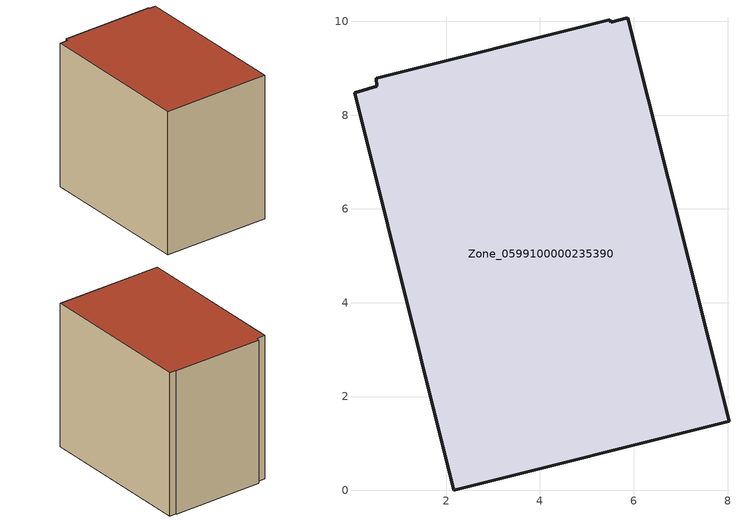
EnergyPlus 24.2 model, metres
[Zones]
Zone_0599100000235390
 floor ground (C_G): 5.87,10.08 8.03,1.47 2.16,0 0.04,8.48 0.52,8.61 0.51,8.78 5.48,10.03 5.5,9.98 z0
 wall outside (C_F): 5.5,9.98 5.48,10.03 0.51,8.78 0.52,8.61 0.04,8.48 2.16,0 8.03,1.47 5.87,10.08 5.5,9.98 z0:8.11
 roof outside (C_R): 8.03,1.47 5.87,10.08 5.5,9.98 5.48,10.03 0.51,8.78 0.52,8.61 0.04,8.48 2.16,0 z8.11
[BUILDING]
Pand.0599100000235390: North Axis=0; Terrain=City; Loads Convergence Tolerance Value=0.04; Temperature Convergence Tolerance Value=0.4; Solar Distribution=FullExterior; Maximum Number of Warmup Days=25; Minimum Number of Warmup Days=1
[Site:Location]
Rotterdam.The.Hague.AP_ZH_NLD Design_Conditions: Latitude=51.96; Longitude=4.45; Time Zone=1; Elevation=-4.5
[SITE:GROUNDTEMPERATURE:BUILDINGSURFACE]
18, 18, 18, 18, 18, 18, 18, 18, 18, 18, 18, 18
[MATERIAL] Thermal Absorptance=0.9; Solar Absorptance=0.7; Visible Absorptance=0.7
Name | Roughness | Thickness | Conductivity | Density | Specific Heat
G.TI.1965-1974 | MediumSmooth | 0.15 | 0.882353 | 540 | 1210
F.TI.1965-1974 | Rough | 0.3 | 0.697674 | 1920 | 840
R.TI.1965-1974 | MediumRough | 0.2 | 0.232558 | 1500 | 1000
[CONSTRUCTION]
C_G: G.TI.1965-1974
C_F: F.TI.1965-1974
C_R: R.TI.1965-1974
[ZONE]
Zone_0599100000235390: Type=1; Multiplier=1; Ceiling Height=Autocalculate; Volume=Autocalculate; Floor Area=autocalculate; Part of Total Floor Area=Yes
[ZONEINFILTRATION:DESIGNFLOWRATE]
Infil_Zone_0599100000235390: Zone or ZoneList or Space or SpaceList=Zone_0599100000235390; Schedule=AlwaysOn; Design Flow Rate Calculation Method=Flow/Area; Flow Rate per Floor Area=0.003; Constant Term Coefficient=1; Temperature Term Coefficient=0; Velocity Term Coefficient=0; Velocity Squared Term Coefficient=0
[HVACTEMPLATE:ZONE:IDEALLOADSAIRSYSTEM]
Zone_0599100000235390: Maximum Heating Supply Air Temperature=50; Minimum Cooling Supply Air Temperature=13; Maximum Heating Supply Air Humidity Ratio=0.0156; Minimum Cooling Supply Air Humidity Ratio=0.0077; Heating Limit=NoLimit; Cooling Limit=NoLimit; Dehumidification Control Type=ConstantSensibleHeatRatio; Cooling Sensible Heat Ratio=0.7; Dehumidification Setpoint=60; Humidification Control Type=None; Humidification Setpoint=30; Outdoor Air Method=None; Outdoor Air Flow Rate per Person=0.00944; Outdoor Air Flow Rate per Zone Floor Area=0; Outdoor Air Flow Rate per Zone=0; Demand Controlled Ventilation Type=None; Outdoor Air Economizer Type=NoEconomizer; Heat Recovery Type=None; Sensible Heat Recovery Effectiveness=0.7; Latent Heat Recovery Effectiveness=0.65
[ZONECONTROL:THERMOSTAT]
ThermostatControl_Zone_0599100000235390: Zone or ZoneList=Zone_0599100000235390; Control Type Schedule=DualSetpointControlType; Control 1=Thermostat_Zone_0599100000235390; Temperature Difference Between Cutout And Setpoint=0
[THERMOSTATSETPOINT:DUALSETPOINT]
Thermostat_Zone_0599100000235390: Heating Setpoint Temperature Schedule=HeatingSetpoint_Zone_0599100000235390; Cooling Setpoint Temperature Schedule=CoolingSetpoint_Zone_0599100000235390
[SCHEDULE:COMPACT]
HeatingSetpoint_Zone_0599100000235390: Through: 12/31, For: AllDays, Until: 24:00, 21
CoolingSetpoint_Zone_0599100000235390: Through: 12/31, For: AllDays, Until: 24:00, 24
DualSetpointControlType: Through: 12/31, For: AllDays, Until: 24:00, 4
AlwaysOn: Through: 12/31, For: AllDays, Until: 24:00, 1
